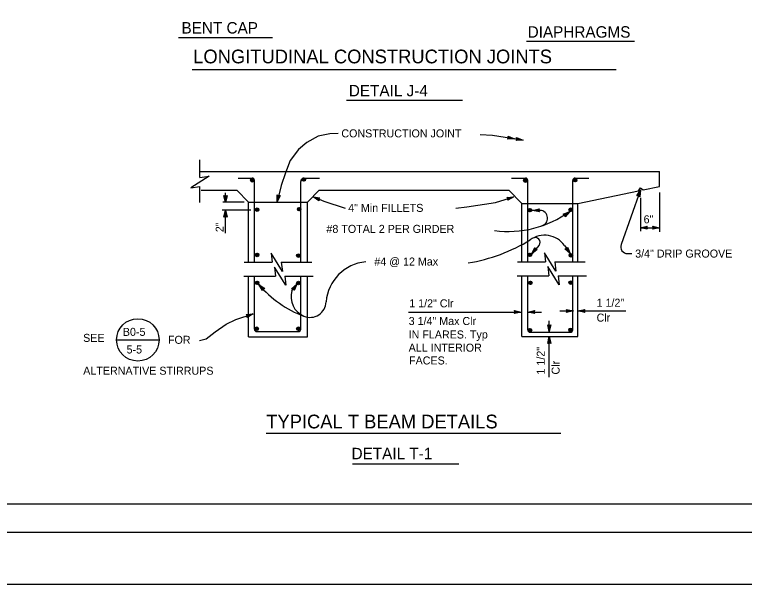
# Model space of a CAD drawing. Extents: x -894 to 866, y -476 to 714.
# Drawn here: x -228 to 410, y -476 to 21 of the extents above; entities that cross this region are included whole.
import ezdxf

# ---------------------------------------------------------------- set-up
doc = ezdxf.new("R2010")
doc.units = 0
for name, color, linetype in [('10 Sheet Format', 7, 'Continuous'), ('56 Stage 3 Anno', 7, 'Continuous'), ('57 Undefined', 7, 'Continuous'), ('60 Nongeo Data', 7, 'Continuous')]:
    doc.layers.add(name, color=color, linetype=linetype)

msp = doc.modelspace()

# ---------------------------------------------------------------- linework, layer by layer
at = {"layer": '10 Sheet Format'}
for p, q in [((-438.75, -406.04), (199.07, -406.04)), ((198.77, -406.04), (811.55, -406.04))]:
    msp.add_line(p, q, dxfattribs=at)
for points in [[(-894.04, 713.56), (865.96, 713.56), (865.96, -476.44), (-894.04, -476.44)], [(-863.43, 668.96), (836.57, 668.96), (836.57, -431.04), (-863.43, -431.04)], [(-863.43, 668.96), (836.57, 668.96), (836.57, -431.04), (-863.43, -431.04)]]:
    msp.add_lwpolyline(points, close=True, dxfattribs=at)
at = {"layer": '56 Stage 3 Anno'}
for p, q in [((203.39, -87.35), (204.39, -86.17)), ((209.52, -87.02), (203.39, -87.35)), ((203.39, -87.35), (203.39, -87.35)), ((208.15, -86.8), (203.68, -87.03)), ((204.39, -86.17), (203.83, -84.71)), ((203.83, -84.71), (203.83, -84.71)), ((203.83, -84.71), (209.52, -87.02)), ((206.8, -86.57), (203.91, -86.72)), ((203.98, -85.1), (208.16, -86.79)), ((204.15, -85.49), (206.8, -86.57)), ((205.44, -86.34), (204.2, -86.4)), ((204.27, -85.86), (205.44, -86.34)), ((209.52, -87.02), (209.52, -87.02)), ((210.79, -88.58), (211.8, -87.4)), ((216.93, -88.26), (210.79, -88.58)), ((210.79, -88.58), (210.79, -88.58)), ((215.55, -88.03), (211.08, -88.27)), ((211.8, -87.4), (211.23, -85.95)), ((211.23, -85.95), (211.23, -85.95)), ((211.23, -85.95), (216.93, -88.26)), ((214.2, -87.8), (211.31, -87.95)), ((211.38, -86.33), (215.57, -88.03)), ((211.55, -86.73), (214.2, -87.8)), ((212.84, -87.57), (211.6, -87.64)), ((211.67, -87.1), (212.84, -87.57)), ((216.93, -88.26), (216.93, -88.26)), ((319.69, -131.66), (302.62, -179.38)), ((316.41, -136.86), (319.69, -131.66)), ((316.82, -136.77), (319.23, -132.96)), ((319.23, -132.97), (318.67, -137.41)), ((319.69, -131.66), (318.93, -137.75)), ((319.69, -131.66), (319.69, -131.66)), ((336.24, -133.87), (336.24, -168.24)), ((-43.36, -142.71), (-44.69, -136.71)), ((-44.69, -136.71), (-44.69, -136.71)), ((-44.69, -136.71), (-43.36, -137.51)), ((-43.37, -141.32), (-44.33, -136.94)), ((-43.36, -139.95), (-43.99, -137.12)), ((-43.36, -138.56), (-43.63, -137.36)), ((-43.36, -142.71), (-43.36, -134.36)), ((-43.36, -137.51), (-42.02, -136.71)), ((-42.02, -136.71), (-43.36, -142.71)), ((-42.38, -136.93), (-43.36, -141.33)), ((-42.74, -137.16), (-43.36, -139.95)), ((-43.08, -137.34), (-43.36, -138.56)), ((-42.02, -136.71), (-42.02, -136.71)), ((1.79, -142.22), (1.91, -136.07)), ((4.5, -136.7), (1.79, -142.22)), ((1.91, -136.07), (1.91, -136.07)), ((1.91, -136.07), (3.01, -137.16)), ((2.12, -140.86), (2.2, -136.39)), ((4.11, -136.83), (2.12, -140.88)), ((2.44, -139.53), (2.5, -136.64)), ((3.7, -136.97), (2.44, -139.53)), ((2.77, -138.19), (2.79, -136.95)), ((3.32, -137.06), (2.77, -138.19)), ((3.01, -137.16), (4.5, -136.7)), ((4.5, -136.7), (4.5, -136.7)), ((38.28, -141.27), (33.2, -137.8)), ((33.2, -137.8), (33.2, -137.8)), ((33.2, -137.8), (39.27, -138.79)), ((38.21, -140.86), (34.49, -138.31)), ((34.5, -138.31), (38.92, -139.04)), ((38.12, -140.44), (35.77, -138.83)), ((35.77, -138.83), (38.62, -139.3)), ((38.09, -140.05), (37.05, -139.34)), ((37.05, -139.34), (38.27, -139.54)), ((39.27, -138.79), (38.03, -139.73)), ((38.03, -139.73), (38.28, -141.27)), ((39.27, -138.79), (39.27, -138.79)), ((202.78, -138.26), (208.91, -137.8)), ((203.94, -139.31), (202.78, -138.26)), ((202.78, -138.26), (202.78, -138.26)), ((203.09, -138.54), (207.59, -138.2)), ((203.42, -138.81), (206.27, -138.6)), ((208.91, -137.8), (203.56, -140.81)), ((203.56, -140.81), (203.94, -139.31)), ((207.58, -138.21), (203.68, -140.4)), ((203.69, -139.09), (204.95, -139)), ((206.27, -138.6), (203.75, -140.02)), ((204.95, -139), (203.87, -139.61)), ((208.91, -137.8), (208.91, -137.8)), ((317.94, -136.55), (316.41, -136.86)), ((316.41, -136.86), (316.41, -136.86)), ((317.24, -136.67), (318.76, -134.26)), ((317.62, -136.62), (318.3, -135.56)), ((318.93, -137.75), (317.94, -136.55)), ((318.3, -135.56), (318.14, -136.79)), ((318.76, -134.26), (318.4, -137.13)), ((318.93, -137.75), (318.93, -137.75)), ((319.45, -138.71), (319.45, -167.81)), ((-27.17, -142.34), (-45.83, -142.34)), ((-43.36, -142.71), (-43.36, -142.71)), ((1.79, -142.22), (1.79, -142.22)), ((38.28, -141.27), (38.28, -141.27)), ((203.56, -140.81), (203.56, -140.81)), ((-21.28, -149.58), (-46.32, -149.58)), ((-44.7, -155.58), (-43.36, -149.58)), ((-44.35, -155.36), (-43.36, -150.96)), ((-43.99, -155.13), (-43.36, -152.34)), ((-43.36, -169.42), (-43.36, -149.58)), ((-43.36, -149.58), (-43.36, -149.58)), ((-43.36, -149.58), (-42.03, -155.58)), ((-43.36, -150.97), (-42.39, -155.34)), ((-43.36, -152.34), (-42.74, -155.17)), ((225.09, -149.78), (231.05, -148.31)), ((231.57, -149.63), (225.09, -149.78)), ((231.12, -150.98), (225.09, -149.78)), ((225.09, -149.78), (225.09, -149.78)), ((230.89, -150.63), (226.47, -149.75)), ((226.48, -149.74), (230.83, -148.67)), ((227.85, -149.72), (230.66, -149.02)), ((230.65, -150.27), (227.85, -149.72)), ((229.23, -149.68), (230.43, -149.39)), ((230.47, -149.93), (229.23, -149.68)), ((231.05, -148.31), (230.29, -149.66)), ((230.29, -149.66), (231.12, -150.98)), ((231.05, -148.31), (231.05, -148.31)), ((231.12, -150.98), (231.12, -150.98)), ((252.02, -152.97), (257.66, -150.53)), ((252.02, -152.97), (257.66, -150.53)), ((253.45, -153.59), (252.02, -152.97)), ((252.02, -152.97), (252.02, -152.97)), ((253.45, -153.59), (252.02, -152.97)), ((252.02, -152.97), (252.02, -152.97)), ((252.4, -153.13), (256.54, -151.34)), ((252.4, -153.13), (256.54, -151.34)), ((252.8, -153.29), (255.42, -152.15)), ((252.8, -153.29), (255.42, -152.15)), ((253.15, -153.46), (254.3, -152.96)), ((253.15, -153.46), (254.3, -152.96)), ((254.3, -152.96), (253.48, -153.89)), ((254.3, -152.96), (253.48, -153.89)), ((255.42, -152.15), (253.51, -154.32)), ((255.42, -152.15), (253.51, -154.32)), ((256.54, -151.35), (253.57, -154.7)), ((256.54, -151.35), (253.57, -154.7)), ((257.66, -150.53), (253.59, -155.13)), ((257.66, -150.53), (253.59, -155.13)), ((257.66, -150.53), (257.66, -150.53)), ((257.66, -150.53), (257.66, -150.53)), ((-43.36, -154.78), (-44.7, -155.58)), ((-44.7, -155.58), (-44.7, -155.58)), ((-43.64, -154.95), (-43.37, -153.72)), ((-43.37, -153.72), (-43.1, -154.93)), ((-42.03, -155.58), (-43.36, -154.78)), ((-42.03, -155.58), (-42.03, -155.58)), ((253.59, -155.13), (253.45, -153.59)), ((253.59, -155.13), (253.45, -153.59)), ((253.59, -155.13), (253.59, -155.13)), ((253.59, -155.13), (253.59, -155.13)), ((319.35, -164.79), (325.35, -163.46)), ((319.35, -164.79), (336.24, -164.79)), ((325.35, -166.13), (319.35, -164.79)), ((319.35, -164.79), (319.35, -164.79)), ((325.13, -165.78), (320.73, -164.8)), ((320.74, -164.79), (325.11, -163.82)), ((322.11, -164.8), (324.93, -164.17)), ((324.9, -165.42), (322.11, -164.8)), ((323.49, -164.8), (324.7, -164.53)), ((324.72, -165.07), (323.49, -164.8)), ((325.35, -163.46), (324.55, -164.79)), ((324.55, -164.79), (325.35, -166.13)), ((325.35, -163.46), (325.35, -163.46)), ((331.04, -164.79), (330.24, -163.46)), ((330.24, -163.46), (330.24, -163.46)), ((330.24, -163.46), (336.24, -164.79)), ((336.24, -164.79), (330.24, -166.13)), ((330.24, -166.13), (331.04, -164.79)), ((330.46, -163.81), (334.86, -164.79)), ((334.85, -164.8), (330.48, -165.77)), ((333.48, -164.79), (330.65, -165.42)), ((330.69, -164.17), (333.48, -164.79)), ((330.87, -164.52), (332.1, -164.79)), ((332.1, -164.79), (330.89, -165.06)), ((336.24, -164.79), (336.24, -164.79)), ((325.35, -166.13), (325.35, -166.13)), ((330.24, -166.13), (330.24, -166.13)), ((230.82, -179.99), (224.44, -187.64)), ((224.44, -187.64), (227.26, -182.18)), ((229.31, -183.89), (224.44, -187.64)), ((225.33, -186.57), (227.39, -182.59)), ((228.9, -183.83), (225.33, -186.58)), ((226.21, -185.52), (227.54, -182.95)), ((228.47, -183.78), (226.21, -185.52)), ((227.1, -184.46), (227.67, -183.36)), ((228.1, -183.69), (227.1, -184.46)), ((227.26, -182.18), (227.26, -182.18)), ((227.26, -182.18), (227.77, -183.65)), ((227.77, -183.65), (229.31, -183.89)), ((229.31, -183.89), (229.31, -183.89)), ((253.05, -180.27), (258.01, -187.36)), ((253.48, -183.2), (255.03, -183.1)), ((258.01, -187.36), (253.48, -183.2)), ((253.48, -183.2), (253.48, -183.2)), ((257.21, -186.22), (253.91, -183.19)), ((256.43, -185.09), (254.29, -183.14)), ((255.63, -183.96), (254.72, -183.12)), ((255.03, -183.1), (255.67, -181.67)), ((255.15, -182.8), (255.63, -183.96)), ((255.34, -182.45), (256.43, -185.09)), ((255.5, -182.06), (257.22, -186.23)), ((255.67, -181.67), (255.67, -181.67)), ((255.67, -181.67), (258.01, -187.36)), ((224.44, -187.64), (224.44, -187.64)), ((258.01, -187.36), (258.01, -187.36)), ((308.27, -187.4), (311.95, -187.4)), ((-11.08, -219.74), (-14.06, -214.36)), ((-14.06, -214.36), (-14.06, -214.36)), ((-14.06, -214.36), (-9.09, -217.97)), ((-10.96, -219.35), (-13.15, -215.4)), ((-13.13, -215.4), (-9.51, -218.04)), ((-10.85, -218.93), (-12.23, -216.43)), ((-12.23, -216.43), (-9.89, -218.13)), ((14.44, -218.12), (19.15, -214.18)), ((14.79, -219.87), (19.15, -214.18)), ((14.85, -218.17), (18.31, -215.27)), ((15.28, -218.2), (17.47, -216.37)), ((17.47, -216.37), (16.25, -218.99)), ((18.31, -215.28), (16.42, -219.34)), ((19.15, -214.18), (16.56, -219.75)), ((19.15, -214.18), (19.15, -214.18)), ((-10.7, -218.57), (-11.31, -217.47)), ((-11.31, -217.47), (-10.31, -218.2)), ((-10.61, -218.26), (-11.08, -219.74)), ((-11.08, -219.74), (-11.08, -219.74)), ((-9.09, -217.97), (-10.61, -218.26)), ((-9.09, -217.97), (-9.09, -217.97)), ((15.99, -218.3), (14.44, -218.12)), ((14.44, -218.12), (14.44, -218.12)), ((15.66, -218.27), (16.63, -217.46)), ((16.56, -219.75), (15.99, -218.3)), ((16.63, -217.46), (16.11, -218.58)), ((16.56, -219.75), (16.56, -219.75)), ((255.74, -237.43), (254.94, -236.09)), ((254.94, -236.09), (254.94, -236.09)), ((254.94, -236.09), (260.94, -237.43)), ((264.76, -237.43), (270.76, -236.1)), ((270.76, -236.1), (269.96, -237.43)), ((270.76, -236.1), (270.76, -236.1)), ((-25.19, -240.7), (-19.07, -240.13)), ((-24.02, -241.73), (-25.19, -240.7)), ((-25.19, -240.7), (-25.19, -240.7)), ((-24.87, -240.97), (-20.38, -240.56)), ((-24.54, -241.24), (-21.7, -240.98)), ((-19.07, -240.13), (-24.37, -243.24)), ((-24.37, -243.24), (-24.02, -241.73)), ((-24.27, -241.52), (-23.01, -241.4)), ((-20.39, -240.56), (-24.26, -242.83)), ((-21.7, -240.98), (-24.19, -242.44)), ((-23.01, -241.4), (-24.08, -242.03)), ((-19.07, -240.13), (-19.07, -240.13)), ((116.66, -238.42), (215.29, -238.42)), ((210.09, -238.42), (209.29, -237.08)), ((209.29, -237.08), (209.29, -237.08)), ((209.29, -237.08), (215.29, -238.42)), ((215.29, -238.42), (209.29, -239.75)), ((209.29, -239.75), (210.09, -238.42)), ((209.29, -239.75), (209.29, -239.75)), ((209.51, -237.43), (213.91, -238.42)), ((213.9, -238.42), (209.53, -239.39)), ((212.53, -238.41), (209.71, -239.04)), ((209.74, -237.79), (212.53, -238.41)), ((209.92, -238.14), (211.15, -238.41)), ((211.15, -238.41), (209.94, -238.68)), ((215.29, -238.42), (215.29, -238.42)), ((221.01, -238.42), (227.01, -237.09)), ((221.01, -238.42), (232.96, -238.42)), ((227.01, -239.76), (221.01, -238.42)), ((221.01, -238.42), (221.01, -238.42)), ((226.79, -239.4), (222.39, -238.42)), ((222.4, -238.41), (226.77, -237.45)), ((223.77, -238.42), (226.6, -237.79)), ((226.56, -239.04), (223.77, -238.42)), ((225.15, -238.42), (226.36, -238.15)), ((226.38, -238.69), (225.15, -238.42)), ((227.01, -237.09), (226.21, -238.42)), ((226.21, -238.42), (227.01, -239.76)), ((227.01, -237.09), (227.01, -237.09)), ((227.01, -239.76), (227.01, -239.76)), ((249.16, -237.43), (260.94, -237.43)), ((260.94, -237.43), (254.94, -238.76)), ((254.94, -238.76), (255.74, -237.43)), ((254.94, -238.76), (254.94, -238.76)), ((255.16, -236.45), (259.56, -237.43)), ((259.55, -237.44), (255.17, -238.41)), ((258.18, -237.43), (255.35, -238.06)), ((255.39, -236.81), (258.18, -237.43)), ((255.57, -237.16), (256.8, -237.43)), ((256.8, -237.43), (255.59, -237.7)), ((260.94, -237.43), (260.94, -237.43)), ((264.76, -237.43), (306.66, -237.43)), ((270.76, -238.77), (264.76, -237.43)), ((264.76, -237.43), (264.76, -237.43)), ((270.54, -238.42), (266.14, -237.44)), ((266.15, -237.43), (270.53, -236.46)), ((267.52, -237.44), (270.35, -236.81)), ((270.31, -238.06), (267.52, -237.44)), ((268.91, -237.44), (270.11, -237.17)), ((270.13, -237.71), (268.91, -237.44)), ((269.96, -237.43), (270.76, -238.77)), ((270.76, -238.77), (270.76, -238.77)), ((-24.37, -243.24), (-24.37, -243.24)), ((239.84, -255.59), (239.84, -246.26)), ((239.84, -255.59), (238.5, -249.59)), ((238.5, -249.59), (238.5, -249.59)), ((238.5, -249.59), (239.84, -250.39)), ((239.83, -254.2), (238.86, -249.83)), ((239.84, -252.83), (239.21, -250.01)), ((239.84, -251.45), (239.57, -250.24)), ((239.84, -250.39), (241.17, -249.59)), ((241.17, -249.59), (239.84, -255.59)), ((240.82, -249.81), (239.84, -254.21)), ((240.46, -250.05), (239.84, -252.83)), ((240.11, -250.22), (239.84, -251.45)), ((241.17, -249.59), (241.17, -249.59)), ((238.5, -265.92), (239.84, -259.92)), ((238.85, -265.7), (239.83, -261.3)), ((239.84, -255.59), (239.84, -255.59)), ((239.84, -295.35), (239.84, -259.92)), ((239.84, -259.92), (239.84, -259.92)), ((239.84, -259.92), (241.17, -265.92)), ((239.84, -261.31), (240.81, -265.68)), ((239.84, -265.12), (238.5, -265.92)), ((238.5, -265.92), (238.5, -265.92)), ((239.21, -265.47), (239.83, -262.68)), ((239.56, -265.29), (239.83, -264.06)), ((239.83, -262.68), (240.46, -265.51)), ((239.83, -264.06), (240.1, -265.27)), ((241.17, -265.92), (239.84, -265.12)), ((241.17, -265.92), (241.17, -265.92))]:
    msp.add_line(p, q, dxfattribs=at)
for points in [[(55.29, -82.34), (47.93, -82.83), (37.62, -84.79), (27.81, -90.19), (20.44, -96.57), (13.08, -105.9), (9.15, -116.7), (5.23, -127.98), (1.79, -142.22)], [(179.47, -83.32), (190.26, -83.81), (212.39, -87.5)], [(61.67, -147.94), (43.02, -141.73), (33.2, -137.8)], [(158.18, -147.69), (167.69, -146.64), (192.72, -142.71), (208.91, -137.8)], [(-66.18, -263.2), (-60.3, -261.73), (-52.44, -255.84), (-42.63, -248.97), (-34.28, -245.04), (-19.07, -240.13)]]:
    msp.add_lwpolyline(points, dxfattribs=at)
for centre, radius, start, end in [((203.69, -76.19), 91.87, 262.53824, 305.97687), ((231.51, -156.47), 6.85, 280.64558, 89.50932), ((235.65, -192.6), 21.32, 35.31959, 125.83642), ((145.85, -50.38), 146.93, 279.05318, 301.75222), ((227.74, -177.42), 4.01, 320.1729, 122.56237), ((308.27, -181.4), 6, 160.30862, 270), ((82.71, -232.67), 38.23, 95.20072, 175.28633), ((56.91, -155.37), 92.29, 219.73817, 249.92234), ((32.28, -225.18), 18.28, 163.10252, 247.30216), ((30.61, -229.13), 14, 247.37145, 358.36594)]:
    msp.add_arc(centre, radius, start, end, dxfattribs=at)
at = {"layer": '57 Undefined'}
for p, q in [((-84.53, 1.42), (-2.32, 1.42)), ((220.03, -1.76), (314.33, -1.76)), ((-72.49, -26.61), (298.4, -26.61)), ((62.38, -53.46), (163.83, -53.46)), ((-138.55, -262.79), (-101.49, -262.79)), ((-7.78, -344.43), (250.02, -344.43)), ((67.83, -371.06), (160.83, -371.06))]:
    msp.add_line(p, q, dxfattribs=at)
msp.add_circle((-120.02, -262.79), 18.53, dxfattribs=at)
at = {"layer": '60 Nongeo Data'}
for p, q in [((-65.67, -118.28), (-65.67, -105.45)), ((-65.69, -120.78), (-65.69, -109.78)), ((-65.67, -115.62), (336.34, -115.62)), ((336.24, -128.81), (336.24, -115.61)), ((-32.23, -121.38), (-20.11, -121.38)), ((-18.11, -195.01), (-18.11, -123.38)), ((22.39, -195.01), (22.39, -124.38)), ((25.33, -121.38), (38.71, -121.38)), ((206.76, -121.38), (219.01, -121.38)), ((221.01, -194.69), (221.01, -123.38)), ((260.31, -194.69), (260.31, -123.38)), ((262.31, -121.38), (274.31, -121.38)), ((-65.69, -139.78), (-65.69, -128.78)), ((-65.67, -142.75), (-65.67, -129.46)), ((-64.77, -132.01), (-33.56, -132.01)), ((-23.23, -142.34), (-33.56, -132.01)), ((28.35, -142.34), (38.68, -132.01)), ((38.68, -132.01), (204.35, -132.01)), ((215.86, -143.52), (204.35, -132.01)), ((264.76, -143.52), (317.93, -132.58)), ((317.77, -132.58), (319.45, -130.02)), ((317.77, -132.58), (319.45, -130.02)), ((319.45, -130.02), (322, -131.69)), ((319.45, -130.02), (322, -131.69)), ((322.01, -131.74), (336.24, -128.81)), ((-23.23, -142.34), (28.35, -142.34)), ((-23.23, -195.01), (-23.23, -142.34)), ((28.35, -195.01), (28.35, -142.34)), ((215.86, -143.52), (264.76, -143.52)), ((215.86, -194.69), (215.86, -143.52)), ((264.76, -194.69), (264.76, -143.52)), ((-26.97, -195.01), (-4.85, -195.01)), ((-13.53, -195.01), (-2.53, -195.01)), ((5.47, -195.01), (16.47, -195.01)), ((6.74, -195.01), (32.13, -195.01)), ((212.12, -194.69), (234.24, -194.69)), ((225.57, -194.69), (236.57, -194.69)), ((244.57, -194.69), (255.57, -194.69)), ((245.83, -194.69), (271.22, -194.69)), ((-27.33, -207.1), (-1.52, -207.1)), ((-23.23, -260.24), (-23.23, -207.1)), ((-18.11, -253.5), (-18.11, -207.1)), ((-10.53, -207.11), (0.47, -207.11)), ((8.47, -207.11), (19.47, -207.11)), ((10.43, -207.1), (33.27, -207.1)), ((22.39, -253.5), (22.39, -207.1)), ((28.35, -260.24), (28.35, -207.1)), ((211.76, -206.78), (237.57, -206.78)), ((215.86, -259.92), (215.86, -206.78)), ((221.01, -254.07), (221.01, -206.78)), ((228.56, -206.79), (239.56, -206.79)), ((247.56, -206.79), (258.56, -206.79)), ((249.52, -206.78), (272.36, -206.78)), ((260.31, -254.07), (260.31, -206.78)), ((264.76, -259.92), (264.76, -206.78)), ((-23.23, -260.24), (28.35, -260.24)), ((-16.11, -255.5), (20.39, -255.5)), ((215.86, -259.92), (264.76, -259.92)), ((223.01, -256.07), (258.31, -256.07))]:
    msp.add_line(p, q, dxfattribs=at)
for points in [[(-65.69, -120.78), (-57.69, -119.78), (-73.69, -129.78), (-65.69, -128.78)], [(5.47, -195.01), (6.47, -203.01), (-3.53, -187.01), (-2.53, -195.01)], [(244.57, -194.69), (245.57, -202.69), (235.57, -186.69), (236.57, -194.69)], [(8.47, -207.11), (9.47, -215.11), (-0.53, -199.11), (0.47, -207.11)], [(247.56, -206.79), (248.56, -214.79), (238.56, -198.79), (239.56, -206.79)]]:
    msp.add_lwpolyline(points, dxfattribs=at)
for centre, radius in [((25.11, -122.67), 1.56), ((-19.91, -123.31), 1.56), ((-19.91, -123.31), 1.37), ((-19.91, -123.31), 1.19), ((-19.91, -123.31), 1), ((-19.91, -123.31), 0.812), ((-19.91, -123.31), 0.625), ((-19.91, -123.31), 0.437), ((-19.91, -123.31), 0.187), ((25.11, -122.67), 1.37), ((25.11, -122.67), 1.19), ((25.11, -122.67), 1), ((25.11, -122.67), 0.812), ((25.11, -122.67), 0.625), ((25.11, -122.67), 0.437), ((25.11, -122.67), 0.187), ((218.96, -123.6), 1.56), ((218.96, -123.6), 1.37), ((218.96, -123.6), 1.19), ((218.96, -123.6), 1), ((218.96, -123.6), 0.812), ((218.96, -123.6), 0.625), ((218.96, -123.6), 0.437), ((218.96, -123.6), 0.187), ((262.45, -123.21), 1.56), ((262.45, -123.21), 1.37), ((262.45, -123.21), 1.19), ((262.45, -123.21), 1), ((262.45, -123.21), 0.812), ((262.45, -123.21), 0.625), ((262.45, -123.21), 0.437), ((262.45, -123.21), 0.187), ((-15.66, -149), 1.56), ((-15.66, -149), 1.37), ((-15.66, -149), 1.19), ((-15.66, -149), 1), ((-15.66, -149), 0.812), ((-15.66, -149), 0.625), ((-15.66, -149), 0.437), ((-15.66, -149), 0.187), ((21.08, -148.58), 1.56), ((21.08, -148.58), 1.37), ((21.08, -148.58), 1.19), ((21.08, -148.58), 1), ((21.08, -148.58), 0.812), ((21.08, -148.58), 0.625), ((21.08, -148.58), 0.437), ((21.08, -148.58), 0.187), ((222.88, -149.46), 1.56), ((222.88, -149.46), 1.37), ((222.88, -149.46), 1.19), ((222.88, -149.46), 1), ((222.88, -149.46), 0.812), ((222.88, -149.46), 0.625), ((222.88, -149.46), 0.437), ((222.88, -149.46), 0.187), ((258.53, -149.07), 1.56), ((258.53, -149.07), 1.37), ((258.53, -149.07), 1.19), ((258.53, -149.07), 1), ((258.53, -149.07), 0.812), ((258.53, -149.07), 0.625), ((258.53, -149.07), 0.437), ((258.53, -149.07), 0.187), ((-15.66, -188.51), 1.56), ((-15.66, -188.51), 1.37), ((-15.66, -188.51), 1.19), ((-15.66, -188.51), 1), ((-15.66, -188.51), 0.812), ((-15.66, -188.51), 0.625), ((-15.66, -188.51), 0.437), ((-15.66, -188.51), 0.187), ((20.44, -189.14), 1.56), ((20.44, -189.14), 1.37), ((20.44, -189.14), 1.19), ((20.44, -189.14), 1), ((20.44, -189.14), 0.812), ((20.44, -189.14), 0.625), ((20.44, -189.14), 0.437), ((20.44, -189.14), 0.187), ((222.88, -188.45), 1.56), ((222.88, -188.45), 1.37), ((222.88, -188.45), 1.19), ((222.88, -188.45), 1), ((222.88, -188.45), 0.812), ((222.88, -188.45), 0.625), ((222.88, -188.45), 0.437), ((222.88, -188.45), 0.187), ((258.73, -188.84), 1.56), ((258.73, -188.84), 1.37), ((258.73, -188.84), 1.19), ((258.73, -188.84), 1), ((258.73, -188.84), 0.812), ((258.73, -188.84), 0.625), ((258.73, -188.84), 0.437), ((258.73, -188.84), 0.187), ((-15.66, -212.93), 1.56), ((-15.66, -212.93), 1.37), ((-15.66, -212.93), 1.19), ((-15.66, -212.93), 1), ((-15.66, -212.93), 0.812), ((-15.66, -212.93), 0.625), ((-15.66, -212.93), 0.437), ((-15.66, -212.93), 0.187), ((20.44, -213.14), 1.56), ((20.44, -213.14), 1.37), ((20.44, -213.14), 1.19), ((20.44, -213.14), 1), ((20.44, -213.14), 0.812), ((20.44, -213.14), 0.625), ((20.44, -213.14), 0.437), ((20.44, -213.14), 0.187), ((223.27, -212.94), 1.56), ((223.27, -212.94), 1.37), ((223.27, -212.94), 1.19), ((223.27, -212.94), 1), ((223.27, -212.94), 0.812), ((223.27, -212.94), 0.625), ((223.27, -212.94), 0.437), ((223.27, -212.94), 0.187), ((258.53, -212.74), 1.56), ((258.53, -212.74), 1.37), ((258.53, -212.74), 1.19), ((258.53, -212.74), 1), ((258.53, -212.74), 0.812), ((258.53, -212.74), 0.625), ((258.53, -212.74), 0.437), ((258.53, -212.74), 0.187), ((-16.09, -253.07), 1.56), ((-16.09, -253.07), 1.37), ((-16.09, -253.07), 1.19), ((-16.09, -253.07), 1), ((-16.09, -253.07), 0.812), ((-16.09, -253.07), 0.625), ((-16.09, -253.07), 0.437), ((-16.09, -253.07), 0.187), ((20.44, -253.07), 1.56), ((20.44, -253.07), 1.37), ((20.44, -253.07), 1.19), ((20.44, -253.07), 1), ((20.44, -253.07), 0.812), ((20.44, -253.07), 0.625), ((20.44, -253.07), 0.437), ((20.44, -253.07), 0.187), ((222.88, -254.28), 1.56), ((222.88, -254.28), 1.37), ((222.88, -254.28), 1.19), ((222.88, -254.28), 1), ((222.88, -254.28), 0.812), ((222.88, -254.28), 0.625), ((222.88, -254.28), 0.437), ((222.88, -254.28), 0.187), ((258.34, -254.08), 1.56), ((258.34, -254.08), 1.37), ((258.34, -254.08), 1.19), ((258.34, -254.08), 1), ((258.34, -254.08), 0.812), ((258.34, -254.08), 0.625), ((258.34, -254.08), 0.437), ((258.34, -254.08), 0.187)]:
    msp.add_circle(centre, radius, dxfattribs=at)
for centre, radius, start, end in [((-20.11, -123.38), 2, 0, 90), ((25.39, -124.38), 3, 90, 180), ((219.01, -123.38), 2, 0, 90), ((262.31, -123.38), 2, 90, 180), ((-16.11, -253.5), 2, 180, 270), ((20.39, -253.5), 2, 270, 0), ((223.01, -254.07), 2, 180, 270), ((258.31, -254.07), 2, 270, 0)]:
    msp.add_arc(centre, radius, start, end, dxfattribs=at)

# ---------------------------------------------------------------- texts
at = {"layer": '57 Undefined'}
for s, height, p in [('BENT CAP', 10, (-81.84, 4.9)), ('DIAPHRAGMS', 10, (220.88, 1.3)), ('LONGITUDINAL CONSTRUCTION JOINTS', 12, (-71.61, -21.14)), ('DETAIL J-4', 10, (64.51, -49.98)), ('CONSTRUCTION JOINT', 7, (57.96, -85.84)), ('4" Min FILLETS', 7, (63.95, -150.94)), ('6"', 7, (322.29, -160.93)), ('#8 TOTAL 2 PER GIRDER', 7, (44.92, -169.3)), ('3/4" DRIP GROOVE', 7, (314.93, -190.87)), ('#4 @ 12 Max', 7, (86.8, -197.82)), ('1 1/2" Clr', 7, (117.32, -234.37)), ('1 1/2" ', 7, (281.19, -233.82)), ('3 1/4" Max Clr', 7, (116.83, -249.8)), ('Clr', 7, (281.19, -246.82)), ('B0-5', 7, (-133.14, -259.26)), ('IN FLARES. Typ', 7, (116.83, -261.57)), ('SEE', 7, (-167.86, -264.53)), ('FOR', 7, (-93.67, -266.21)), ('5-5', 7, (-129.86, -274.68)), ('ALL INTERIOR', 7, (116.83, -273.08)), ('FACES.', 7, (117.17, -284.26)), ('ALTERNATIVE STIRRUPS', 7, (-167.78, -293.21)), ('TYPICAL T BEAM DETAILS', 12, (-7.74, -340.12)), ('DETAIL T-1', 10, (66.89, -367.1))]:
    msp.add_text(s, height=height, dxfattribs=at).set_placement(p)
for s, p in [('2"', (-44.96, -168.67)), ('1 1/2"', (235.85, -293.06)), ('Clr', (248.85, -293.06))]:
    msp.add_text(s, height=7, rotation=90, dxfattribs=at).set_placement(p)

doc.saveas('drawing.dxf')
